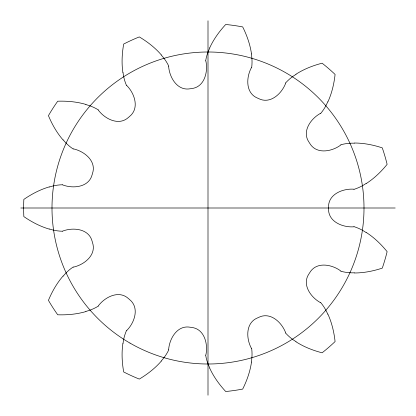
<?xml version="1.0" encoding="UTF-8"?>
<svg xmlns="http://www.w3.org/2000/svg" width="416" height="416" viewBox="0 0 416 416"><rect width="100%" height="100%" fill="white"/><g stroke="black" fill="none" stroke-linecap="round" stroke-linejoin="round"><path stroke-width="0.62" d="M168.631 349.762C169.343 338.692 177.268 324.917 190.102 327.215A44.044 44.044 0 0 1 191.589 327.434C204.547 328.838 208.27 344.292 205.837 355.113M251.493 362.076C250.146 371.498 246.927 380.567 242.705 389.069A184.366 184.366 0 0 1 225.711 391.513C219.268 384.545 213.621 376.745 209.674 368.092M122.86 343.585C121.498 352.997 122.034 362.612 123.687 371.956A184.366 184.366 0 0 0 139.303 379.085C147.446 374.218 155.064 368.326 161.288 361.135M285.714 83.075C281.913 93.491 270.426 104.478 258.762 98.654A44.044 44.044 0 0 1 257.395 98.03C245.357 93.028 246.137 77.152 251.519 67.46M209.674 47.908C213.621 39.255 219.268 31.455 225.711 24.487A184.366 184.366 0 0 1 242.705 26.931C246.927 35.433 250.146 44.502 251.493 53.924M327.891 101.894C331.848 93.246 334.043 83.871 335.088 74.438A184.366 184.366 0 0 0 322.114 63.196C312.926 65.572 303.961 69.082 295.963 74.23M98.238 305.973C104.822 297.05 118.94 289.739 128.487 298.615A44.044 44.044 0 0 1 129.626 299.598C139.766 307.788 134.54 322.8 126.646 330.59M63.071 276.026C56.836 283.213 52.088 291.59 48.433 300.347A184.366 184.366 0 0 0 57.715 314.787C67.194 315.094 76.788 314.257 85.914 311.568M340.917 144.919C332.088 151.627 316.482 154.664 309.821 143.458A44.044 44.044 0 0 1 309.01 142.194C301.584 131.477 310.825 118.544 320.596 113.298M366.22 183.56C374.228 178.417 381.144 171.72 387.124 164.351A184.366 184.366 0 0 0 382.283 147.878C373.272 144.914 363.834 143.016 354.318 143.021M62.696 231.078C73.06 227.131 88.884 228.613 92.118 241.244A44.044 44.044 0 0 1 92.544 242.684C96.647 255.06 84.136 264.862 73.284 267.145M49.301 186.878C40.17 189.55 31.647 194.028 23.837 199.415A184.366 184.366 0 0 0 23.837 216.585C31.647 221.972 40.17 226.45 49.301 229.122M353.922 226.798C342.867 227.661 328.099 221.78 328.552 208.754A44.044 44.044 0 0 1 328.552 207.246C328.099 194.22 342.867 188.339 353.922 189.202M20.8 208L395.2 208M354.318 272.979C363.834 272.984 373.272 271.086 382.283 268.122A184.366 184.366 0 0 0 387.124 251.649C381.144 244.28 374.228 237.583 366.22 232.44M73.284 148.855C84.136 151.138 96.647 160.94 92.544 173.316A44.044 44.044 0 0 1 92.118 174.756C88.884 187.387 73.06 188.869 62.696 184.922M85.914 104.432C76.788 101.743 67.194 100.906 57.715 101.213A184.366 184.366 0 0 0 48.433 115.653C52.088 124.41 56.836 132.787 63.071 139.974M320.596 302.702C310.825 297.456 301.584 284.523 309.01 273.806A44.044 44.044 0 0 1 309.821 272.542C316.482 261.336 332.088 264.373 340.917 271.081M295.963 341.77C303.961 346.918 312.926 350.428 322.114 352.804A184.366 184.366 0 0 0 335.088 341.562C334.043 332.129 331.848 322.754 327.891 314.106M126.646 85.41C134.54 93.2 139.766 108.212 129.626 116.402A44.044 44.044 0 0 1 128.487 117.385C118.94 126.261 104.822 118.95 98.238 110.027M161.288 54.865C155.064 47.674 147.446 41.782 139.303 36.915A184.366 184.366 0 0 0 123.687 44.044C122.034 53.388 121.498 63.003 122.86 72.415M251.519 348.54C246.137 338.848 245.357 322.972 257.395 317.97A44.044 44.044 0 0 1 258.762 317.346C270.426 311.522 281.913 322.509 285.714 332.925M205.837 60.887C208.27 71.708 204.547 87.162 191.589 88.566A44.044 44.044 0 0 1 190.102 88.785C177.268 91.083 169.343 77.308 168.631 66.238M208 20.8L208 395.2M353.974 226.632A45.006 45.006 0 0 1 366.132 232.57M366.132 183.43A45.006 45.006 0 0 1 353.974 189.368M340.87 144.752A45.006 45.006 0 0 1 354.312 143.177M327.746 101.837A45.006 45.006 0 0 1 320.726 113.407M285.584 82.956A45.006 45.006 0 0 1 296.041 74.365M251.342 53.95A45.006 45.006 0 0 1 251.69 67.48M205.665 60.861A45.006 45.006 0 0 1 209.815 47.98M161.174 54.974A45.006 45.006 0 0 1 168.787 66.165M126.49 85.483A45.006 45.006 0 0 1 123.016 72.4M85.873 104.582A45.006 45.006 0 0 1 98.327 109.881M73.19 149.001A45.006 45.006 0 0 1 63.196 139.875M49.348 187.023A45.006 45.006 0 0 1 62.691 184.751M62.691 231.249A45.006 45.006 0 0 1 49.348 228.977M63.196 276.125A45.006 45.006 0 0 1 73.19 266.999M98.327 306.119A45.006 45.006 0 0 1 85.873 311.418M123.016 343.6A45.006 45.006 0 0 1 126.49 330.517M168.787 349.835A45.006 45.006 0 0 1 161.174 361.026M209.815 368.02A45.006 45.006 0 0 1 205.665 355.139M251.69 348.52A45.006 45.006 0 0 1 251.342 362.05M296.041 341.635A45.006 45.006 0 0 1 285.584 333.044M320.726 302.593A45.006 45.006 0 0 1 327.746 314.163M354.312 272.823A45.006 45.006 0 0 1 340.87 271.248M130 343.101A156 156 0 0 0 364 208A156 156 0 0 0 130 72.899A156 156 0 0 0 130 343.101"/></g></svg>
